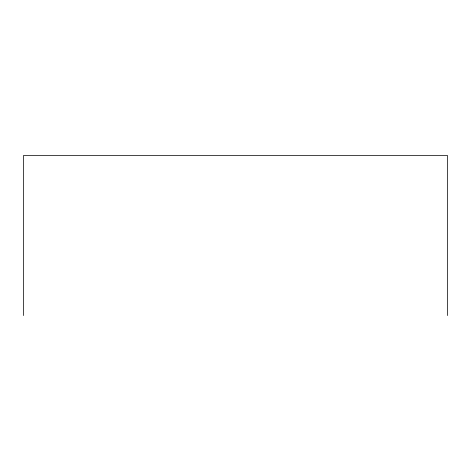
<?xml version="1.0" encoding="UTF-8"?>
<svg xmlns="http://www.w3.org/2000/svg" width="471" height="471" viewBox="0 0 471 471"><rect width="100%" height="100%" fill="white"/><g stroke="black" fill="none" stroke-linecap="round" stroke-linejoin="round"><path stroke-width="0.71" d="M447.45 315.552L447.45 155.448L23.55 155.448L23.55 315.552"/></g></svg>
